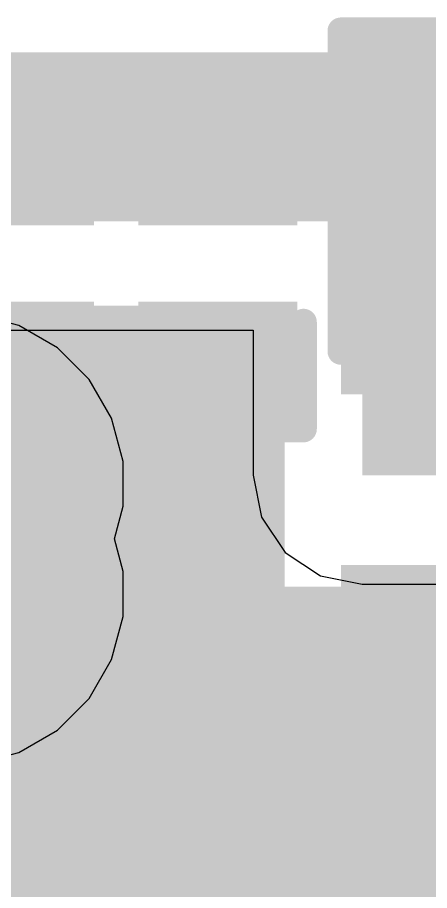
# Model space of a CAD drawing. Header units: inches. Extents: x -3 to 5437, y -3 to 5435.
# Drawn here: x 77.085 to 79.042, y 89.259 to 93.409 of the extents above; entities that cross this region are included whole.
import ezdxf

# ---------------------------------------------------------------- set-up
doc = ezdxf.new("R2010")
doc.units = ezdxf.units.IN
for name, color, linetype in [('PWR', 76, 'Continuous'), ('Top Layer', 1, 'Continuous'), ('Top Overlay', 2, 'Continuous'), ('Top Paste', 8, 'Continuous'), ('Top Solder', 216, 'Continuous')]:
    doc.layers.add(name, color=color, linetype=linetype)

# ---------------------------------------------------------------- blocks, each defined once
blk = doc.blocks.new('C___1206_67')
at = {"layer": 'Top Layer'}
for points in [[(-2.032, 0.889), (-0.508, 0.889), (-0.508, -0.889), (-2.032, -0.889)], [(0.508, 0.889), (2.032, 0.889), (2.032, -0.889), (0.508, -0.889)]]:
    blk.add_hatch(color=1, dxfattribs=at).paths.add_polyline_path(points)
at = {"layer": 'Top Paste'}
for points in [[(-2.032, 0.889), (-0.508, 0.889), (-0.508, -0.889), (-2.032, -0.889)], [(0.508, 0.889), (2.032, 0.889), (2.032, -0.889), (0.508, -0.889)]]:
    blk.add_hatch(color=8, dxfattribs=at).paths.add_polyline_path(points)
at = {"layer": 'Top Solder'}
for points in [[(-2.1336, 0.9905999999999999), (-0.4064, 0.9905999999999999), (-0.4064, -0.9905999999999999), (-2.1336, -0.9905999999999999)], [(0.4064, 0.9905999999999999), (2.1336, 0.9905999999999999), (2.1336, -0.9905999999999999), (0.4064, -0.9905999999999999)]]:
    blk.add_hatch(color=216, dxfattribs=at).paths.add_polyline_path(points)
at = {"layer": 'Top Overlay'}
for points in [[(-2.1336, 0.9905999999999999, 0.127, 0.127, 0), (-0.6096, 0.9905999999999999, 0.127, 0.127, 0)], [(0.6096, 0.9905999999999999, 0.127, 0.127, 0), (2.1336, 0.9905999999999999, 0.127, 0.127, 0)], [(2.1336, 0.9905999999999999, 0.127, 0.127, 0), (2.1336, -0.9905999999999999, 0.127, 0.127, 0)]]:
    blk.add_lwpolyline(points, format="xyseb", dxfattribs=at)
for points in [[(-0.64135, 0.9905999999999999, 0.0635, 0.0635, 1), (-0.57785, 0.9905999999999999, 0.0635, 0.0635, 1)], [(0.57785, 0.9905999999999999, 0.0635, 0.0635, 1), (0.64135, 0.9905999999999999, 0.0635, 0.0635, 1)], [(2.10185, 0.9905999999999999, 0.0635, 0.0635, 1), (2.16535, 0.9905999999999999, 0.0635, 0.0635, 1)], [(2.10185, 0.9905999999999999, 0.0635, 0.0635, 1), (2.16535, 0.9905999999999999, 0.0635, 0.0635, 1)]]:
    blk.add_lwpolyline(points, format="xyseb", close=True, dxfattribs=at)
blk = doc.blocks.new('C___0402_106')
at = {"layer": 'Top Layer'}
for points in [[(-0.6985, -0.3175), (-0.6985, 0.3175), (-0.2412999999999999, 0.3175), (-0.2413, -0.3175)], [(0.2412999999999999, -0.3175), (0.2413, 0.3175), (0.6985, 0.3175), (0.6985, -0.3175)]]:
    blk.add_hatch(color=1, dxfattribs=at).paths.add_polyline_path(points)
at = {"layer": 'Top Paste'}
for points in [[(-0.6985, -0.3175), (-0.6985, 0.3175), (-0.2412999999999999, 0.3175), (-0.2413, -0.3175)], [(0.2412999999999999, -0.3175), (0.2413, 0.3175), (0.6985, 0.3175), (0.6985, -0.3175)]]:
    blk.add_hatch(color=8, dxfattribs=at).paths.add_polyline_path(points)
at = {"layer": 'Top Solder'}
for points in [[(-0.7584998799999999, -0.37749988), (-0.7584998799999999, 0.37749988), (-0.18130012, 0.37749988), (-0.18130012, -0.37749988)], [(0.18130012, -0.37749988), (0.18130012, 0.37749988), (0.7584998799999999, 0.37749988), (0.7584998799999999, -0.37749988)]]:
    blk.add_hatch(color=216, dxfattribs=at).paths.add_polyline_path(points)
at = {"layer": 'Top Overlay'}
for points in [[(-0.7874, 0.4064, 0.127, 0.127, 0), (-0.7874, -0.4064, 0.127, 0.127, 0)], [(-0.7874, 0.4064, 0.127, 0.127, 0), (-0.2794, 0.4064, 0.127, 0.127, 0)], [(0.2794, 0.4064, 0.127, 0.127, 0), (0.7874, 0.4064, 0.127, 0.127, 0)], [(0.7874, 0.4064, 0.127, 0.127, 0), (0.7874, -0.4064, 0.127, 0.127, 0)], [(-0.7874, -0.4064, 0.127, 0.127, 0), (-0.2794, -0.4064, 0.127, 0.127, 0)], [(0.2794, -0.4064, 0.127, 0.127, 0), (0.7874, -0.4064, 0.127, 0.127, 0)]]:
    blk.add_lwpolyline(points, format="xyseb", dxfattribs=at)
for points in [[(-0.8191499999999999, 0.4064, 0.0635, 0.0635, 1), (-0.7556499999999999, 0.4064, 0.0635, 0.0635, 1)], [(-0.8191499999999999, 0.4064, 0.0635, 0.0635, 1), (-0.7556499999999999, 0.4064, 0.0635, 0.0635, 1)], [(-0.31115, 0.4064, 0.0635, 0.0635, 1), (-0.24765, 0.4064, 0.0635, 0.0635, 1)], [(0.24765, 0.4064, 0.0635, 0.0635, 1), (0.31115, 0.4064, 0.0635, 0.0635, 1)], [(0.7556499999999999, 0.4064, 0.0635, 0.0635, 1), (0.8191499999999999, 0.4064, 0.0635, 0.0635, 1)], [(0.7556499999999999, 0.4064, 0.0635, 0.0635, 1), (0.8191499999999999, 0.4064, 0.0635, 0.0635, 1)], [(-0.8191499999999999, -0.4064, 0.0635, 0.0635, 1), (-0.7556499999999999, -0.4064, 0.0635, 0.0635, 1)], [(-0.8191499999999999, -0.4064, 0.0635, 0.0635, 1), (-0.7556499999999999, -0.4064, 0.0635, 0.0635, 1)], [(-0.31115, -0.4064, 0.0635, 0.0635, 1), (-0.24765, -0.4064, 0.0635, 0.0635, 1)], [(0.24765, -0.4064, 0.0635, 0.0635, 1), (0.31115, -0.4064, 0.0635, 0.0635, 1)], [(0.7556499999999999, -0.4064, 0.0635, 0.0635, 1), (0.8191499999999999, -0.4064, 0.0635, 0.0635, 1)], [(0.7556499999999999, -0.4064, 0.0635, 0.0635, 1), (0.8191499999999999, -0.4064, 0.0635, 0.0635, 1)]]:
    blk.add_lwpolyline(points, format="xyseb", close=True, dxfattribs=at)
blk = doc.blocks.new('C___0402_107')
at = {"layer": 'Top Layer'}
for points in [[(-0.6985, -0.3175), (-0.6985, 0.3175), (-0.2412999999999999, 0.3175), (-0.2413, -0.3175)], [(0.2412999999999999, -0.3175), (0.2413, 0.3175), (0.6985, 0.3175), (0.6985, -0.3175)]]:
    blk.add_hatch(color=1, dxfattribs=at).paths.add_polyline_path(points)
at = {"layer": 'Top Paste'}
for points in [[(-0.6985, -0.3175), (-0.6985, 0.3175), (-0.2412999999999999, 0.3175), (-0.2413, -0.3175)], [(0.2412999999999999, -0.3175), (0.2413, 0.3175), (0.6985, 0.3175), (0.6985, -0.3175)]]:
    blk.add_hatch(color=8, dxfattribs=at).paths.add_polyline_path(points)
at = {"layer": 'Top Solder'}
for points in [[(-0.7584998799999999, -0.37749988), (-0.7584998799999999, 0.37749988), (-0.18130012, 0.37749988), (-0.18130012, -0.37749988)], [(0.18130012, -0.37749988), (0.18130012, 0.37749988), (0.7584998799999999, 0.37749988), (0.7584998799999999, -0.37749988)]]:
    blk.add_hatch(color=216, dxfattribs=at).paths.add_polyline_path(points)
at = {"layer": 'Top Overlay'}
for points in [[(-0.7874, 0.4064, 0.127, 0.127, 0), (-0.7874, -0.4064, 0.127, 0.127, 0)], [(-0.7874, 0.4064, 0.127, 0.127, 0), (-0.2794, 0.4064, 0.127, 0.127, 0)], [(0.2794, 0.4064, 0.127, 0.127, 0), (0.7874, 0.4064, 0.127, 0.127, 0)], [(0.7874, 0.4064, 0.127, 0.127, 0), (0.7874, -0.4064, 0.127, 0.127, 0)], [(-0.7874, -0.4064, 0.127, 0.127, 0), (-0.2794, -0.4064, 0.127, 0.127, 0)], [(0.2794, -0.4064, 0.127, 0.127, 0), (0.7874, -0.4064, 0.127, 0.127, 0)]]:
    blk.add_lwpolyline(points, format="xyseb", dxfattribs=at)
for points in [[(-0.8191499999999999, 0.4064, 0.0635, 0.0635, 1), (-0.7556499999999999, 0.4064, 0.0635, 0.0635, 1)], [(-0.8191499999999999, 0.4064, 0.0635, 0.0635, 1), (-0.7556499999999999, 0.4064, 0.0635, 0.0635, 1)], [(-0.31115, 0.4064, 0.0635, 0.0635, 1), (-0.24765, 0.4064, 0.0635, 0.0635, 1)], [(0.24765, 0.4064, 0.0635, 0.0635, 1), (0.31115, 0.4064, 0.0635, 0.0635, 1)], [(0.7556499999999999, 0.4064, 0.0635, 0.0635, 1), (0.8191499999999999, 0.4064, 0.0635, 0.0635, 1)], [(0.7556499999999999, 0.4064, 0.0635, 0.0635, 1), (0.8191499999999999, 0.4064, 0.0635, 0.0635, 1)], [(-0.8191499999999999, -0.4064, 0.0635, 0.0635, 1), (-0.7556499999999999, -0.4064, 0.0635, 0.0635, 1)], [(-0.8191499999999999, -0.4064, 0.0635, 0.0635, 1), (-0.7556499999999999, -0.4064, 0.0635, 0.0635, 1)], [(-0.31115, -0.4064, 0.0635, 0.0635, 1), (-0.24765, -0.4064, 0.0635, 0.0635, 1)], [(0.24765, -0.4064, 0.0635, 0.0635, 1), (0.31115, -0.4064, 0.0635, 0.0635, 1)], [(0.7556499999999999, -0.4064, 0.0635, 0.0635, 1), (0.8191499999999999, -0.4064, 0.0635, 0.0635, 1)], [(0.7556499999999999, -0.4064, 0.0635, 0.0635, 1), (0.8191499999999999, -0.4064, 0.0635, 0.0635, 1)]]:
    blk.add_lwpolyline(points, format="xyseb", close=True, dxfattribs=at)

msp = doc.modelspace()

# ---------------------------------------------------------------- hatches: boundary and pattern name
at = {"layer": 'Top Layer'}
for points in [[(72.37303788, 92.4400742), (83.96155927999999, 92.4400742), (83.96155927999999, 93.24427376), (72.37303788, 93.24427376)], [(78.72275594, 91.2328757), (84.78824037999999, 91.2328757), (84.78824037999999, 93.24387497999999), (78.72275594, 93.24387497999999)], [(72.37303788, 91.4400762), (78.3544534, 91.4400762), (78.3544534, 92.040075), (72.37303788, 92.040075)], [(76.76884061999999, 89.18027376), (78.35445594, 89.18027376), (78.35445594, 92.040075), (76.76884061999999, 92.040075)], [(76.76884061999999, 89.18027376), (82.68515594, 89.18027376), (82.68515594, 90.70427375999999), (76.76884061999999, 90.70427375999999)]]:
    msp.add_hatch(color=1, dxfattribs=at).paths.add_polyline_path(points)

# ---------------------------------------------------------------- linework, layer by layer
at = {"layer": 'PWR'}
for p, q in [((77.0910066, 91.9454092), (76.88550536, 92.00047386)), ((77.27525312, 91.839034), (77.0910066, 91.9454092)), ((77.42568969999999, 91.68859742), (77.27525312, 91.839034)), ((77.5320649, 91.50435089999999), (77.42568969999999, 91.68859742)), ((77.58712956, 91.29884966), (77.5320649, 91.50435089999999)), ((77.58712956, 91.08609926), (77.58712956, 91.29884966)), ((77.54545578, 90.93057506), (77.58712956, 91.08609926)), ((77.58712956, 90.77505086), (77.54545578, 90.93057506)), ((77.58712956, 90.56230046), (77.58712956, 90.77505086)), ((77.5320649, 90.35679922), (77.58712956, 90.56230046)), ((77.42568969999999, 90.1725527), (77.5320649, 90.35679922)), ((77.27525312, 90.02211611999999), (77.42568969999999, 90.1725527)), ((77.0910066, 89.91574091999999), (77.27525312, 90.02211611999999)), ((76.88550536, 89.86067625999999), (77.0910066, 89.91574091999999))]:
    msp.add_line(p, q, dxfattribs=at)
at = {"layer": 'Top Layer'}
for p, q in [((72.37303788, 91.92212248), (78.20480422, 91.92212248)), ((78.20480422, 91.92212248), (78.20480422, 91.2328757)), ((78.20480422, 91.2328757), (78.2442301, 91.03466425999999)), ((78.2442301, 91.03466425999999), (78.35650826, 90.86662802)), ((78.35650826, 90.86662802), (78.5245445, 90.75434985999999)), ((78.5245445, 90.75434985999999), (78.72275594, 90.71492398)), ((78.72275594, 90.71492398), (83.0615433, 90.71492398))]:
    msp.add_line(p, q, dxfattribs=at)

# ---------------------------------------------------------------- block references
at = {"rotation": 90}
for name, p in [('C___1206_67', (79.61175594, 91.21227375999999)), ('C___0402_107', (77.07175594, 92.24046067999998)), ('C___0402_106', (78.03695594, 92.24046067999998))]:
    msp.add_blockref(name, p, dxfattribs=at)

doc.saveas('drawing.dxf')
